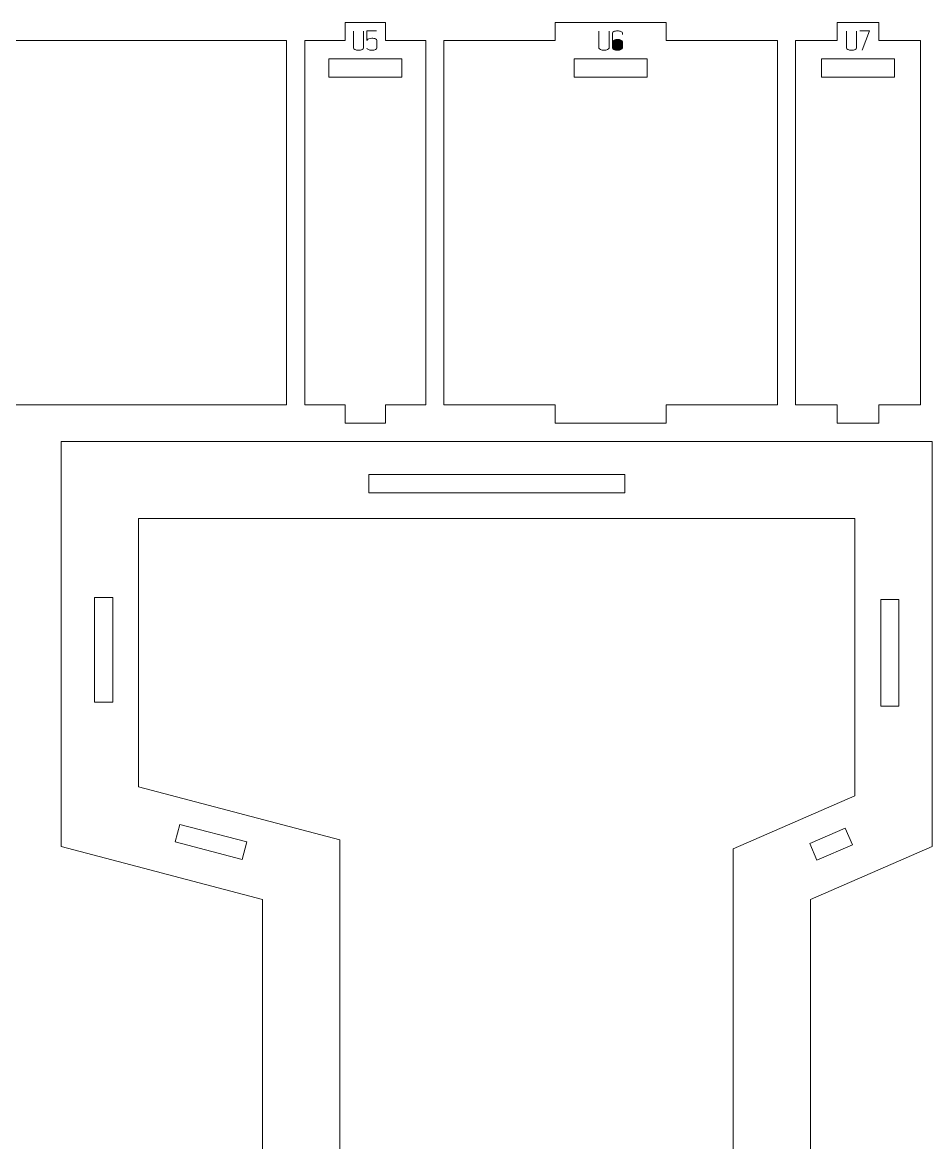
# Model space of a CAD drawing. Header units: centimetres. Extents: x -250 to 250, y -508 to 508.
# Drawn here: x 44.64 to 59.59, y -153.66 to -135.21 of the extents above; entities that cross this region are included whole.
import ezdxf

# ---------------------------------------------------------------- set-up
doc = ezdxf.new("R2010")
doc.units = ezdxf.units.CM
doc.header["$MEASUREMENT"] = 0
doc.layers.add('Capa 1', color=7, linetype='Continuous')

msp = doc.modelspace()

# ---------------------------------------------------------------- hatches: boundary and pattern name
at = {"layer": 'Capa 1', "true_color": 0x3e4095}
h = msp.add_hatch(color=175, dxfattribs=at)
edge = h.paths.add_edge_path()
edge.add_spline(control_points=[(50.26171, -135.62762), (50.26171, -135.6374), (50.25384, -135.64573), (50.23809, -135.65261), (50.22235, -135.65949), (50.2027, -135.66293), (50.17916, -135.66293), (50.15562, -135.66293), (50.13597, -135.65949), (50.12023, -135.65261), (50.10448, -135.64573), (50.09661, -135.6374), (50.09661, -135.62762), (50.09661, -135.62762), (50.09661, -135.34786), (50.09661, -135.34786), (50.09661, -135.34786), (50.09661, -135.62762), (50.09661, -135.62762), (50.09661, -135.6374), (50.10448, -135.64573), (50.12023, -135.65261), (50.13597, -135.65949), (50.15562, -135.66293), (50.17916, -135.66293), (50.2027, -135.66293), (50.22235, -135.65949), (50.23809, -135.65261), (50.25384, -135.64573), (50.26171, -135.6374), (50.26171, -135.62762), (50.26171, -135.62762), (50.26171, -135.34786), (50.26171, -135.34786), (50.26171, -135.34786), (50.26171, -135.62762), (50.26171, -135.62762)], knot_values=[0, 0, 0, 0, 0.08333333, 0.08333333, 0.08333333, 0.16666667, 0.16666667, 0.16666667, 0.25, 0.25, 0.25, 0.33333333, 0.33333333, 0.33333333, 0.41666667, 0.41666667, 0.41666667, 0.5, 0.5, 0.5, 0.58333333, 0.58333333, 0.58333333, 0.66666667, 0.66666667, 0.66666667, 0.75, 0.75, 0.75, 0.83333333, 0.83333333, 0.83333333, 0.91666667, 0.91666667, 0.91666667, 1, 1, 1, 1], degree=3, periodic=1)
h = msp.add_hatch(color=175, dxfattribs=at)
edge = h.paths.add_edge_path()
edge.add_spline(control_points=[(50.39929, -135.66293), (50.37575, -135.66293), (50.3561, -135.65949), (50.34036, -135.65261), (50.32461, -135.64573), (50.31674, -135.6374), (50.31674, -135.62762), (50.31674, -135.6374), (50.32461, -135.64573), (50.34036, -135.65261), (50.3561, -135.65949), (50.37575, -135.66293), (50.39929, -135.66293), (50.42283, -135.66293), (50.44248, -135.65949), (50.45822, -135.65261), (50.47397, -135.64573), (50.48184, -135.6374), (50.48184, -135.62762), (50.48184, -135.62762), (50.48184, -135.50196), (50.48184, -135.50196), (50.48184, -135.49217), (50.47397, -135.48384), (50.45822, -135.47696), (50.44248, -135.47008), (50.42283, -135.46664), (50.39929, -135.46664), (50.37789, -135.46848), (50.36138, -135.47093), (50.34976, -135.47398), (50.33814, -135.47704), (50.32714, -135.48637), (50.31674, -135.50196), (50.31674, -135.50196), (50.31674, -135.34649), (50.31674, -135.34649), (50.31674, -135.34649), (50.47634, -135.34649), (50.47634, -135.34649), (50.47634, -135.34649), (50.31674, -135.34649), (50.31674, -135.34649), (50.31674, -135.34649), (50.31674, -135.50196), (50.31674, -135.50196), (50.32714, -135.48637), (50.33814, -135.47704), (50.34976, -135.47398), (50.36138, -135.47093), (50.37789, -135.46848), (50.39929, -135.46664), (50.42283, -135.46664), (50.44248, -135.47008), (50.45822, -135.47696), (50.47397, -135.48384), (50.48184, -135.49217), (50.48184, -135.50196), (50.48184, -135.50196), (50.48184, -135.62762), (50.48184, -135.62762), (50.48184, -135.6374), (50.47397, -135.64573), (50.45822, -135.65261), (50.44248, -135.65949), (50.42283, -135.66293), (50.39929, -135.66293)], knot_values=[0, 0, 0, 0, 0.04545455, 0.04545455, 0.04545455, 0.09090909, 0.09090909, 0.09090909, 0.13636364, 0.13636364, 0.13636364, 0.18181818, 0.18181818, 0.18181818, 0.22727273, 0.22727273, 0.22727273, 0.27272727, 0.27272727, 0.27272727, 0.31818182, 0.31818182, 0.31818182, 0.36363636, 0.36363636, 0.36363636, 0.40909091, 0.40909091, 0.40909091, 0.45454545, 0.45454545, 0.45454545, 0.5, 0.5, 0.5, 0.54545455, 0.54545455, 0.54545455, 0.59090909, 0.59090909, 0.59090909, 0.63636364, 0.63636364, 0.63636364, 0.68181818, 0.68181818, 0.68181818, 0.72727273, 0.72727273, 0.72727273, 0.77272727, 0.77272727, 0.77272727, 0.81818182, 0.81818182, 0.81818182, 0.86363636, 0.86363636, 0.86363636, 0.90909091, 0.90909091, 0.90909091, 0.95454545, 0.95454545, 0.95454545, 1, 1, 1, 1], degree=3, periodic=1)
h = msp.add_hatch(color=175, dxfattribs=at)
edge = h.paths.add_edge_path()
edge.add_spline(control_points=[(54.30464, -135.62762), (54.30464, -135.6374), (54.29677, -135.64573), (54.28102, -135.65261), (54.26528, -135.65949), (54.24563, -135.66293), (54.22209, -135.66293), (54.19855, -135.66293), (54.1789, -135.65949), (54.16316, -135.65261), (54.14741, -135.64573), (54.13954, -135.6374), (54.13954, -135.62762), (54.13954, -135.62762), (54.13954, -135.34786), (54.13954, -135.34786), (54.13954, -135.34786), (54.13954, -135.62762), (54.13954, -135.62762), (54.13954, -135.6374), (54.14741, -135.64573), (54.16316, -135.65261), (54.1789, -135.65949), (54.19855, -135.66293), (54.22209, -135.66293), (54.24563, -135.66293), (54.26528, -135.65949), (54.28102, -135.65261), (54.29677, -135.64573), (54.30464, -135.6374), (54.30464, -135.62762), (54.30464, -135.62762), (54.30464, -135.34786), (54.30464, -135.34786), (54.30464, -135.34786), (54.30464, -135.62762), (54.30464, -135.62762)], knot_values=[0, 0, 0, 0, 0.08333333, 0.08333333, 0.08333333, 0.16666667, 0.16666667, 0.16666667, 0.25, 0.25, 0.25, 0.33333333, 0.33333333, 0.33333333, 0.41666667, 0.41666667, 0.41666667, 0.5, 0.5, 0.5, 0.58333333, 0.58333333, 0.58333333, 0.66666667, 0.66666667, 0.66666667, 0.75, 0.75, 0.75, 0.83333333, 0.83333333, 0.83333333, 0.91666667, 0.91666667, 0.91666667, 1, 1, 1, 1], degree=3, periodic=1)
h = msp.add_hatch(color=175, dxfattribs=at)
edge = h.paths.add_edge_path()
edge.add_spline(control_points=[(54.44222, -135.66293), (54.41868, -135.66293), (54.39903, -135.65949), (54.38329, -135.65261), (54.36754, -135.64573), (54.35967, -135.6374), (54.35967, -135.62762), (54.35967, -135.62762), (54.35967, -135.52076), (54.35967, -135.52076), (54.35967, -135.52076), (54.35967, -135.3818), (54.35967, -135.3818), (54.35967, -135.37202), (54.36754, -135.36369), (54.38329, -135.35681), (54.39903, -135.34993), (54.41868, -135.34649), (54.44222, -135.34649), (54.46576, -135.34649), (54.48541, -135.34993), (54.50115, -135.35681), (54.5169, -135.36369), (54.52477, -135.37202), (54.52477, -135.3818), (54.52477, -135.3818), (54.52477, -135.40748), (54.52477, -135.40748), (54.52477, -135.40748), (54.52477, -135.3818), (54.52477, -135.3818), (54.52477, -135.37202), (54.5169, -135.36369), (54.50115, -135.35681), (54.48541, -135.34993), (54.46576, -135.34649), (54.44222, -135.34649), (54.41868, -135.34649), (54.39903, -135.34993), (54.38329, -135.35681), (54.36754, -135.36369), (54.35967, -135.37202), (54.35967, -135.3818), (54.35967, -135.3818), (54.35967, -135.52076), (54.35967, -135.52076), (54.35967, -135.51159), (54.36922, -135.50341), (54.38833, -135.49623), (54.40744, -135.48904), (54.4254, -135.48545), (54.44222, -135.48545), (54.46576, -135.48545), (54.48541, -135.48889), (54.50115, -135.49577), (54.5169, -135.50265), (54.52477, -135.51098), (54.52477, -135.52076), (54.52477, -135.52076), (54.52477, -135.62762), (54.52477, -135.62762), (54.52477, -135.6374), (54.5169, -135.64573), (54.50115, -135.65261), (54.48541, -135.65949), (54.46576, -135.66293), (54.44222, -135.66293)], knot_values=[0, 0, 0, 0, 0.04545455, 0.04545455, 0.04545455, 0.09090909, 0.09090909, 0.09090909, 0.13636364, 0.13636364, 0.13636364, 0.18181818, 0.18181818, 0.18181818, 0.22727273, 0.22727273, 0.22727273, 0.27272727, 0.27272727, 0.27272727, 0.31818182, 0.31818182, 0.31818182, 0.36363636, 0.36363636, 0.36363636, 0.40909091, 0.40909091, 0.40909091, 0.45454545, 0.45454545, 0.45454545, 0.5, 0.5, 0.5, 0.54545455, 0.54545455, 0.54545455, 0.59090909, 0.59090909, 0.59090909, 0.63636364, 0.63636364, 0.63636364, 0.68181818, 0.68181818, 0.68181818, 0.72727273, 0.72727273, 0.72727273, 0.77272727, 0.77272727, 0.77272727, 0.81818182, 0.81818182, 0.81818182, 0.86363636, 0.86363636, 0.86363636, 0.90909091, 0.90909091, 0.90909091, 0.95454545, 0.95454545, 0.95454545, 1, 1, 1, 1], degree=3, periodic=1)
h = msp.add_hatch(color=175, dxfattribs=at)
edge = h.paths.add_edge_path()
edge.add_spline(control_points=[(58.38216, -135.62762), (58.38216, -135.6374), (58.37429, -135.64573), (58.35854, -135.65261), (58.3428, -135.65949), (58.32315, -135.66293), (58.29961, -135.66293), (58.27607, -135.66293), (58.25642, -135.65949), (58.24068, -135.65261), (58.22493, -135.64573), (58.21706, -135.6374), (58.21706, -135.62762), (58.21706, -135.62762), (58.21706, -135.34786), (58.21706, -135.34786), (58.21706, -135.34786), (58.21706, -135.62762), (58.21706, -135.62762), (58.21706, -135.6374), (58.22493, -135.64573), (58.24068, -135.65261), (58.25642, -135.65949), (58.27607, -135.66293), (58.29961, -135.66293), (58.32315, -135.66293), (58.3428, -135.65949), (58.35854, -135.65261), (58.37429, -135.64573), (58.38216, -135.6374), (58.38216, -135.62762), (58.38216, -135.62762), (58.38216, -135.34786), (58.38216, -135.34786), (58.38216, -135.34786), (58.38216, -135.62762), (58.38216, -135.62762)], knot_values=[0, 0, 0, 0, 0.08333333, 0.08333333, 0.08333333, 0.16666667, 0.16666667, 0.16666667, 0.25, 0.25, 0.25, 0.33333333, 0.33333333, 0.33333333, 0.41666667, 0.41666667, 0.41666667, 0.5, 0.5, 0.5, 0.58333333, 0.58333333, 0.58333333, 0.66666667, 0.66666667, 0.66666667, 0.75, 0.75, 0.75, 0.83333333, 0.83333333, 0.83333333, 0.91666667, 0.91666667, 0.91666667, 1, 1, 1, 1], degree=3, periodic=1)
h = msp.add_hatch(color=175, dxfattribs=at)
edge = h.paths.add_edge_path()
edge.add_spline(control_points=[(58.47571, -135.66293), (58.47571, -135.66293), (58.59679, -135.34649), (58.59679, -135.34649), (58.59679, -135.34649), (58.43719, -135.34649), (58.43719, -135.34649), (58.43719, -135.34649), (58.59679, -135.34649), (58.59679, -135.34649), (58.59679, -135.34649), (58.47571, -135.66293), (58.47571, -135.66293)], knot_values=[0, 0, 0, 0, 0.25, 0.25, 0.25, 0.5, 0.5, 0.5, 0.75, 0.75, 0.75, 1, 1, 1, 1], degree=3, periodic=1)
h = msp.add_hatch(color=175, dxfattribs=at)
edge = h.paths.add_edge_path()
edge.add_spline(control_points=[(54.35967, -135.62762), (54.35967, -135.6374), (54.36754, -135.64573), (54.38329, -135.65261), (54.39903, -135.65949), (54.41868, -135.66293), (54.44222, -135.66293), (54.46576, -135.66293), (54.48541, -135.65949), (54.50115, -135.65261), (54.5169, -135.64573), (54.52477, -135.6374), (54.52477, -135.62762), (54.52477, -135.62762), (54.52477, -135.52076), (54.52477, -135.52076), (54.52477, -135.51098), (54.5169, -135.50265), (54.50115, -135.49577), (54.48541, -135.48889), (54.46576, -135.48545), (54.44222, -135.48545), (54.4254, -135.48545), (54.40744, -135.48904), (54.38833, -135.49623), (54.36922, -135.50341), (54.35967, -135.51159), (54.35967, -135.52076), (54.35967, -135.52076), (54.35967, -135.62762), (54.35967, -135.62762)], knot_values=[0, 0, 0, 0, 0.1, 0.1, 0.1, 0.2, 0.2, 0.2, 0.3, 0.3, 0.3, 0.4, 0.4, 0.4, 0.5, 0.5, 0.5, 0.6, 0.6, 0.6, 0.7, 0.7, 0.7, 0.8, 0.8, 0.8, 0.9, 0.9, 0.9, 1, 1, 1, 1], degree=3, periodic=1)

# ---------------------------------------------------------------- linework, layer by layer
at = {"layer": 'Capa 1', "color": 240, "lineweight": 20}
for points, knots in [([(33.85661, -135.50573), (33.85661, -135.50573), (33.85661, -141.50573), (33.85661, -141.50573), (33.85661, -141.50573), (38.90204, -141.50573), (38.90204, -141.50573), (38.90204, -141.50573), (38.90204, -141.80573), (38.90204, -141.80573), (38.90204, -141.80573), (43.94747, -141.80573), (43.94747, -141.80573), (43.94747, -141.80573), (43.94747, -141.50573), (43.94747, -141.50573), (43.94747, -141.50573), (48.9929, -141.50573), (48.9929, -141.50573), (48.9929, -141.50573), (48.9929, -135.50573), (48.9929, -135.50573), (48.9929, -135.50573), (43.94747, -135.50573), (43.94747, -135.50573), (43.94747, -135.50573), (43.94747, -135.20573), (43.94747, -135.20573), (43.94747, -135.20573), (38.90204, -135.20573), (38.90204, -135.20573), (38.90204, -135.20573), (38.90204, -135.50573), (38.90204, -135.50573), (38.90204, -135.50573), (33.85661, -135.50573), (33.85661, -135.50573)], [0, 0, 0, 0, 0.08333333, 0.08333333, 0.08333333, 0.16666667, 0.16666667, 0.16666667, 0.25, 0.25, 0.25, 0.33333333, 0.33333333, 0.33333333, 0.41666667, 0.41666667, 0.41666667, 0.5, 0.5, 0.5, 0.58333333, 0.58333333, 0.58333333, 0.66666667, 0.66666667, 0.66666667, 0.75, 0.75, 0.75, 0.83333333, 0.83333333, 0.83333333, 0.91666667, 0.91666667, 0.91666667, 1, 1, 1, 1]), ([(49.2929, -135.50573), (49.2929, -135.50573), (49.2929, -141.50573), (49.2929, -141.50573), (49.2929, -141.50573), (49.95711, -141.50573), (49.95711, -141.50573), (49.95711, -141.50573), (49.95711, -141.80573), (49.95711, -141.80573), (49.95711, -141.80573), (50.62133, -141.80573), (50.62133, -141.80573), (50.62133, -141.80573), (50.62133, -141.50573), (50.62133, -141.50573), (50.62133, -141.50573), (51.28555, -141.50573), (51.28555, -141.50573), (51.28555, -141.50573), (51.28555, -135.50573), (51.28555, -135.50573), (51.28555, -135.50573), (50.62133, -135.50573), (50.62133, -135.50573), (50.62133, -135.50573), (50.62133, -135.20573), (50.62133, -135.20573), (50.62133, -135.20573), (49.95711, -135.20573), (49.95711, -135.20573), (49.95711, -135.20573), (49.95711, -135.50573), (49.95711, -135.50573), (49.95711, -135.50573), (49.2929, -135.50573), (49.2929, -135.50573)], [0, 0, 0, 0, 0.08333333, 0.08333333, 0.08333333, 0.16666667, 0.16666667, 0.16666667, 0.25, 0.25, 0.25, 0.33333333, 0.33333333, 0.33333333, 0.41666667, 0.41666667, 0.41666667, 0.5, 0.5, 0.5, 0.58333333, 0.58333333, 0.58333333, 0.66666667, 0.66666667, 0.66666667, 0.75, 0.75, 0.75, 0.83333333, 0.83333333, 0.83333333, 0.91666667, 0.91666667, 0.91666667, 1, 1, 1, 1]), ([(51.58555, -135.50573), (51.58555, -135.50573), (51.58555, -141.50573), (51.58555, -141.50573), (51.58555, -141.50573), (53.41662, -141.50573), (53.41662, -141.50573), (53.41662, -141.50573), (53.41662, -141.80573), (53.41662, -141.80573), (53.41662, -141.80573), (55.2477, -141.80573), (55.2477, -141.80573), (55.2477, -141.80573), (55.2477, -141.50573), (55.2477, -141.50573), (55.2477, -141.50573), (57.07877, -141.50573), (57.07877, -141.50573), (57.07877, -141.50573), (57.07877, -135.50573), (57.07877, -135.50573), (57.07877, -135.50573), (55.2477, -135.50573), (55.2477, -135.50573), (55.2477, -135.50573), (55.2477, -135.20573), (55.2477, -135.20573), (55.2477, -135.20573), (53.41662, -135.20573), (53.41662, -135.20573), (53.41662, -135.20573), (53.41662, -135.50573), (53.41662, -135.50573), (53.41662, -135.50573), (51.58555, -135.50573), (51.58555, -135.50573)], [0, 0, 0, 0, 0.08333333, 0.08333333, 0.08333333, 0.16666667, 0.16666667, 0.16666667, 0.25, 0.25, 0.25, 0.33333333, 0.33333333, 0.33333333, 0.41666667, 0.41666667, 0.41666667, 0.5, 0.5, 0.5, 0.58333333, 0.58333333, 0.58333333, 0.66666667, 0.66666667, 0.66666667, 0.75, 0.75, 0.75, 0.83333333, 0.83333333, 0.83333333, 0.91666667, 0.91666667, 0.91666667, 1, 1, 1, 1]), ([(57.37877, -135.50573), (57.37877, -135.50573), (57.37877, -141.50573), (57.37877, -141.50573), (57.37877, -141.50573), (58.06421, -141.50573), (58.06421, -141.50573), (58.06421, -141.50573), (58.06421, -141.80573), (58.06421, -141.80573), (58.06421, -141.80573), (58.74964, -141.80573), (58.74964, -141.80573), (58.74964, -141.80573), (58.74964, -141.50573), (58.74964, -141.50573), (58.74964, -141.50573), (59.43508, -141.50573), (59.43508, -141.50573), (59.43508, -141.50573), (59.43508, -135.50573), (59.43508, -135.50573), (59.43508, -135.50573), (58.74964, -135.50573), (58.74964, -135.50573), (58.74964, -135.50573), (58.74964, -135.20573), (58.74964, -135.20573), (58.74964, -135.20573), (58.06421, -135.20573), (58.06421, -135.20573), (58.06421, -135.20573), (58.06421, -135.50573), (58.06421, -135.50573), (58.06421, -135.50573), (57.37877, -135.50573), (57.37877, -135.50573)], [0, 0, 0, 0, 0.08333333, 0.08333333, 0.08333333, 0.16666667, 0.16666667, 0.16666667, 0.25, 0.25, 0.25, 0.33333333, 0.33333333, 0.33333333, 0.41666667, 0.41666667, 0.41666667, 0.5, 0.5, 0.5, 0.58333333, 0.58333333, 0.58333333, 0.66666667, 0.66666667, 0.66666667, 0.75, 0.75, 0.75, 0.83333333, 0.83333333, 0.83333333, 0.91666667, 0.91666667, 0.91666667, 1, 1, 1, 1]), ([(49.68923, -136.106), (49.68923, -136.106), (50.88923, -136.106), (50.88923, -136.106), (50.88923, -136.106), (50.88923, -135.806), (50.88923, -135.806), (50.88923, -135.806), (49.68923, -135.806), (49.68923, -135.806), (49.68923, -135.806), (49.68923, -136.106), (49.68923, -136.106)], [0, 0, 0, 0, 0.25, 0.25, 0.25, 0.5, 0.5, 0.5, 0.75, 0.75, 0.75, 1, 1, 1, 1]), ([(53.73216, -136.106), (53.73216, -136.106), (54.93216, -136.106), (54.93216, -136.106), (54.93216, -136.106), (54.93216, -135.806), (54.93216, -135.806), (54.93216, -135.806), (53.73216, -135.806), (53.73216, -135.806), (53.73216, -135.806), (53.73216, -136.106), (53.73216, -136.106)], [0, 0, 0, 0, 0.25, 0.25, 0.25, 0.5, 0.5, 0.5, 0.75, 0.75, 0.75, 1, 1, 1, 1]), ([(57.80693, -136.106), (57.80693, -136.106), (59.00693, -136.106), (59.00693, -136.106), (59.00693, -136.106), (59.00693, -135.806), (59.00693, -135.806), (59.00693, -135.806), (57.80693, -135.806), (57.80693, -135.806), (57.80693, -135.806), (57.80693, -136.106), (57.80693, -136.106)], [0, 0, 0, 0, 0.25, 0.25, 0.25, 0.5, 0.5, 0.5, 0.75, 0.75, 0.75, 1, 1, 1, 1])]:
    msp.add_open_spline(points, degree=3, knots=knots, dxfattribs=at)
at = {"layer": 'Capa 1', "color": 114, "lineweight": 9}
for points, knots in [([(50.26171, -135.62762), (50.26171, -135.6374), (50.25384, -135.64573), (50.23809, -135.65261), (50.22235, -135.65949), (50.2027, -135.66293), (50.17916, -135.66293), (50.15562, -135.66293), (50.13597, -135.65949), (50.12023, -135.65261), (50.10448, -135.64573), (50.09661, -135.6374), (50.09661, -135.62762), (50.09661, -135.62762), (50.09661, -135.34786), (50.09661, -135.34786), (50.09661, -135.34786), (50.09661, -135.62762), (50.09661, -135.62762), (50.09661, -135.6374), (50.10448, -135.64573), (50.12023, -135.65261), (50.13597, -135.65949), (50.15562, -135.66293), (50.17916, -135.66293), (50.2027, -135.66293), (50.22235, -135.65949), (50.23809, -135.65261), (50.25384, -135.64573), (50.26171, -135.6374), (50.26171, -135.62762), (50.26171, -135.62762), (50.26171, -135.34786), (50.26171, -135.34786), (50.26171, -135.34786), (50.26171, -135.62762), (50.26171, -135.62762)], [0, 0, 0, 0, 0.08333333, 0.08333333, 0.08333333, 0.16666667, 0.16666667, 0.16666667, 0.25, 0.25, 0.25, 0.33333333, 0.33333333, 0.33333333, 0.41666667, 0.41666667, 0.41666667, 0.5, 0.5, 0.5, 0.58333333, 0.58333333, 0.58333333, 0.66666667, 0.66666667, 0.66666667, 0.75, 0.75, 0.75, 0.83333333, 0.83333333, 0.83333333, 0.91666667, 0.91666667, 0.91666667, 1, 1, 1, 1]), ([(50.39929, -135.66293), (50.37575, -135.66293), (50.3561, -135.65949), (50.34036, -135.65261), (50.32461, -135.64573), (50.31674, -135.6374), (50.31674, -135.62762), (50.31674, -135.6374), (50.32461, -135.64573), (50.34036, -135.65261), (50.3561, -135.65949), (50.37575, -135.66293), (50.39929, -135.66293), (50.42283, -135.66293), (50.44248, -135.65949), (50.45822, -135.65261), (50.47397, -135.64573), (50.48184, -135.6374), (50.48184, -135.62762), (50.48184, -135.62762), (50.48184, -135.50196), (50.48184, -135.50196), (50.48184, -135.49217), (50.47397, -135.48384), (50.45822, -135.47696), (50.44248, -135.47008), (50.42283, -135.46664), (50.39929, -135.46664), (50.37789, -135.46848), (50.36138, -135.47093), (50.34976, -135.47398), (50.33814, -135.47704), (50.32714, -135.48637), (50.31674, -135.50196), (50.31674, -135.50196), (50.31674, -135.34649), (50.31674, -135.34649), (50.31674, -135.34649), (50.47634, -135.34649), (50.47634, -135.34649), (50.47634, -135.34649), (50.31674, -135.34649), (50.31674, -135.34649), (50.31674, -135.34649), (50.31674, -135.50196), (50.31674, -135.50196), (50.32714, -135.48637), (50.33814, -135.47704), (50.34976, -135.47398), (50.36138, -135.47093), (50.37789, -135.46848), (50.39929, -135.46664), (50.42283, -135.46664), (50.44248, -135.47008), (50.45822, -135.47696), (50.47397, -135.48384), (50.48184, -135.49217), (50.48184, -135.50196), (50.48184, -135.50196), (50.48184, -135.62762), (50.48184, -135.62762), (50.48184, -135.6374), (50.47397, -135.64573), (50.45822, -135.65261), (50.44248, -135.65949), (50.42283, -135.66293), (50.39929, -135.66293)], [0, 0, 0, 0, 0.04545455, 0.04545455, 0.04545455, 0.09090909, 0.09090909, 0.09090909, 0.13636364, 0.13636364, 0.13636364, 0.18181818, 0.18181818, 0.18181818, 0.22727273, 0.22727273, 0.22727273, 0.27272727, 0.27272727, 0.27272727, 0.31818182, 0.31818182, 0.31818182, 0.36363636, 0.36363636, 0.36363636, 0.40909091, 0.40909091, 0.40909091, 0.45454545, 0.45454545, 0.45454545, 0.5, 0.5, 0.5, 0.54545455, 0.54545455, 0.54545455, 0.59090909, 0.59090909, 0.59090909, 0.63636364, 0.63636364, 0.63636364, 0.68181818, 0.68181818, 0.68181818, 0.72727273, 0.72727273, 0.72727273, 0.77272727, 0.77272727, 0.77272727, 0.81818182, 0.81818182, 0.81818182, 0.86363636, 0.86363636, 0.86363636, 0.90909091, 0.90909091, 0.90909091, 0.95454545, 0.95454545, 0.95454545, 1, 1, 1, 1]), ([(54.30464, -135.62762), (54.30464, -135.6374), (54.29677, -135.64573), (54.28102, -135.65261), (54.26528, -135.65949), (54.24563, -135.66293), (54.22209, -135.66293), (54.19855, -135.66293), (54.1789, -135.65949), (54.16316, -135.65261), (54.14741, -135.64573), (54.13954, -135.6374), (54.13954, -135.62762), (54.13954, -135.62762), (54.13954, -135.34786), (54.13954, -135.34786), (54.13954, -135.34786), (54.13954, -135.62762), (54.13954, -135.62762), (54.13954, -135.6374), (54.14741, -135.64573), (54.16316, -135.65261), (54.1789, -135.65949), (54.19855, -135.66293), (54.22209, -135.66293), (54.24563, -135.66293), (54.26528, -135.65949), (54.28102, -135.65261), (54.29677, -135.64573), (54.30464, -135.6374), (54.30464, -135.62762), (54.30464, -135.62762), (54.30464, -135.34786), (54.30464, -135.34786), (54.30464, -135.34786), (54.30464, -135.62762), (54.30464, -135.62762)], [0, 0, 0, 0, 0.08333333, 0.08333333, 0.08333333, 0.16666667, 0.16666667, 0.16666667, 0.25, 0.25, 0.25, 0.33333333, 0.33333333, 0.33333333, 0.41666667, 0.41666667, 0.41666667, 0.5, 0.5, 0.5, 0.58333333, 0.58333333, 0.58333333, 0.66666667, 0.66666667, 0.66666667, 0.75, 0.75, 0.75, 0.83333333, 0.83333333, 0.83333333, 0.91666667, 0.91666667, 0.91666667, 1, 1, 1, 1]), ([(54.44222, -135.66293), (54.41868, -135.66293), (54.39903, -135.65949), (54.38329, -135.65261), (54.36754, -135.64573), (54.35967, -135.6374), (54.35967, -135.62762), (54.35967, -135.62762), (54.35967, -135.52076), (54.35967, -135.52076), (54.35967, -135.52076), (54.35967, -135.3818), (54.35967, -135.3818), (54.35967, -135.37202), (54.36754, -135.36369), (54.38329, -135.35681), (54.39903, -135.34993), (54.41868, -135.34649), (54.44222, -135.34649), (54.46576, -135.34649), (54.48541, -135.34993), (54.50115, -135.35681), (54.5169, -135.36369), (54.52477, -135.37202), (54.52477, -135.3818), (54.52477, -135.3818), (54.52477, -135.40748), (54.52477, -135.40748), (54.52477, -135.40748), (54.52477, -135.3818), (54.52477, -135.3818), (54.52477, -135.37202), (54.5169, -135.36369), (54.50115, -135.35681), (54.48541, -135.34993), (54.46576, -135.34649), (54.44222, -135.34649), (54.41868, -135.34649), (54.39903, -135.34993), (54.38329, -135.35681), (54.36754, -135.36369), (54.35967, -135.37202), (54.35967, -135.3818), (54.35967, -135.3818), (54.35967, -135.52076), (54.35967, -135.52076), (54.35967, -135.51159), (54.36922, -135.50341), (54.38833, -135.49623), (54.40744, -135.48904), (54.4254, -135.48545), (54.44222, -135.48545), (54.46576, -135.48545), (54.48541, -135.48889), (54.50115, -135.49577), (54.5169, -135.50265), (54.52477, -135.51098), (54.52477, -135.52076), (54.52477, -135.52076), (54.52477, -135.62762), (54.52477, -135.62762), (54.52477, -135.6374), (54.5169, -135.64573), (54.50115, -135.65261), (54.48541, -135.65949), (54.46576, -135.66293), (54.44222, -135.66293)], [0, 0, 0, 0, 0.04545455, 0.04545455, 0.04545455, 0.09090909, 0.09090909, 0.09090909, 0.13636364, 0.13636364, 0.13636364, 0.18181818, 0.18181818, 0.18181818, 0.22727273, 0.22727273, 0.22727273, 0.27272727, 0.27272727, 0.27272727, 0.31818182, 0.31818182, 0.31818182, 0.36363636, 0.36363636, 0.36363636, 0.40909091, 0.40909091, 0.40909091, 0.45454545, 0.45454545, 0.45454545, 0.5, 0.5, 0.5, 0.54545455, 0.54545455, 0.54545455, 0.59090909, 0.59090909, 0.59090909, 0.63636364, 0.63636364, 0.63636364, 0.68181818, 0.68181818, 0.68181818, 0.72727273, 0.72727273, 0.72727273, 0.77272727, 0.77272727, 0.77272727, 0.81818182, 0.81818182, 0.81818182, 0.86363636, 0.86363636, 0.86363636, 0.90909091, 0.90909091, 0.90909091, 0.95454545, 0.95454545, 0.95454545, 1, 1, 1, 1]), ([(58.38216, -135.62762), (58.38216, -135.6374), (58.37429, -135.64573), (58.35854, -135.65261), (58.3428, -135.65949), (58.32315, -135.66293), (58.29961, -135.66293), (58.27607, -135.66293), (58.25642, -135.65949), (58.24068, -135.65261), (58.22493, -135.64573), (58.21706, -135.6374), (58.21706, -135.62762), (58.21706, -135.62762), (58.21706, -135.34786), (58.21706, -135.34786), (58.21706, -135.34786), (58.21706, -135.62762), (58.21706, -135.62762), (58.21706, -135.6374), (58.22493, -135.64573), (58.24068, -135.65261), (58.25642, -135.65949), (58.27607, -135.66293), (58.29961, -135.66293), (58.32315, -135.66293), (58.3428, -135.65949), (58.35854, -135.65261), (58.37429, -135.64573), (58.38216, -135.6374), (58.38216, -135.62762), (58.38216, -135.62762), (58.38216, -135.34786), (58.38216, -135.34786), (58.38216, -135.34786), (58.38216, -135.62762), (58.38216, -135.62762)], [0, 0, 0, 0, 0.08333333, 0.08333333, 0.08333333, 0.16666667, 0.16666667, 0.16666667, 0.25, 0.25, 0.25, 0.33333333, 0.33333333, 0.33333333, 0.41666667, 0.41666667, 0.41666667, 0.5, 0.5, 0.5, 0.58333333, 0.58333333, 0.58333333, 0.66666667, 0.66666667, 0.66666667, 0.75, 0.75, 0.75, 0.83333333, 0.83333333, 0.83333333, 0.91666667, 0.91666667, 0.91666667, 1, 1, 1, 1]), ([(58.47571, -135.66293), (58.47571, -135.66293), (58.59679, -135.34649), (58.59679, -135.34649), (58.59679, -135.34649), (58.43719, -135.34649), (58.43719, -135.34649), (58.43719, -135.34649), (58.59679, -135.34649), (58.59679, -135.34649), (58.59679, -135.34649), (58.47571, -135.66293), (58.47571, -135.66293)], [0, 0, 0, 0, 0.25, 0.25, 0.25, 0.5, 0.5, 0.5, 0.75, 0.75, 0.75, 1, 1, 1, 1]), ([(54.35967, -135.62762), (54.35967, -135.6374), (54.36754, -135.64573), (54.38329, -135.65261), (54.39903, -135.65949), (54.41868, -135.66293), (54.44222, -135.66293), (54.46576, -135.66293), (54.48541, -135.65949), (54.50115, -135.65261), (54.5169, -135.64573), (54.52477, -135.6374), (54.52477, -135.62762), (54.52477, -135.62762), (54.52477, -135.52076), (54.52477, -135.52076), (54.52477, -135.51098), (54.5169, -135.50265), (54.50115, -135.49577), (54.48541, -135.48889), (54.46576, -135.48545), (54.44222, -135.48545), (54.4254, -135.48545), (54.40744, -135.48904), (54.38833, -135.49623), (54.36922, -135.50341), (54.35967, -135.51159), (54.35967, -135.52076), (54.35967, -135.52076), (54.35967, -135.62762), (54.35967, -135.62762)], [0, 0, 0, 0, 0.1, 0.1, 0.1, 0.2, 0.2, 0.2, 0.3, 0.3, 0.3, 0.4, 0.4, 0.4, 0.5, 0.5, 0.5, 0.6, 0.6, 0.6, 0.7, 0.7, 0.7, 0.8, 0.8, 0.8, 0.9, 0.9, 0.9, 1, 1, 1, 1])]:
    msp.add_open_spline(points, degree=3, knots=knots, dxfattribs=at)
at = {"layer": 'Capa 1', "color": 240, "lineweight": 9}
for points, knots in [([(77.11326, -142.10573), (77.11326, -142.10573), (77.11326, -148.77723), (77.11326, -148.77723), (77.11326, -148.77723), (73.79932, -149.64932), (73.79932, -149.64932), (73.79932, -149.64932), (73.79932, -167.87603), (73.79932, -167.87603), (73.79932, -167.87603), (68.74119, -172.10568), (68.74119, -172.10568), (68.74119, -172.10568), (53.69761, -172.10568), (53.69761, -172.10568), (53.69761, -172.10568), (48.59588, -167.87603), (48.59588, -167.87603), (48.59588, -167.87603), (48.59588, -149.64932), (48.59588, -149.64932), (48.59588, -149.64932), (45.28193, -148.77723), (45.28193, -148.77723), (45.28193, -148.77723), (45.28193, -142.10573), (45.28193, -142.10573), (45.28193, -142.10573), (59.62783, -142.10573), (59.62783, -142.10573), (59.62783, -142.10573), (59.62783, -148.77723), (59.62783, -148.77723), (59.62783, -148.77723), (57.62202, -149.64932), (57.62202, -149.64932), (57.62202, -149.64932), (57.62202, -164.12604), (57.62202, -164.12604), (57.62202, -164.12604), (58.79935, -165.12894), (58.79935, -165.12894), (58.79935, -165.12894), (63.85748, -165.12894), (63.85748, -165.12894), (63.85748, -165.12894), (64.99119, -164.12604), (64.99119, -164.12604), (64.99119, -164.12604), (64.99119, -149.64932), (64.99119, -149.64932), (64.99119, -149.64932), (63.02899, -148.77723), (63.02899, -148.77723), (63.02899, -148.77723), (63.02899, -142.10573), (63.02899, -142.10573), (63.02899, -142.10573), (77.11326, -142.10573), (77.11326, -142.10573)], [0, 0, 0, 0, 0.05, 0.05, 0.05, 0.1, 0.1, 0.1, 0.15, 0.15, 0.15, 0.2, 0.2, 0.2, 0.25, 0.25, 0.25, 0.3, 0.3, 0.3, 0.35, 0.35, 0.35, 0.4, 0.4, 0.4, 0.45, 0.45, 0.45, 0.5, 0.5, 0.5, 0.55, 0.55, 0.55, 0.6, 0.6, 0.6, 0.65, 0.65, 0.65, 0.7, 0.7, 0.7, 0.75, 0.75, 0.75, 0.8, 0.8, 0.8, 0.85, 0.85, 0.85, 0.9, 0.9, 0.9, 0.95, 0.95, 0.95, 1, 1, 1, 1]), ([(50.34674, -142.95426), (50.34674, -142.95426), (54.56302, -142.95426), (54.56302, -142.95426), (54.56302, -142.95426), (54.56302, -142.65426), (54.56302, -142.65426), (54.56302, -142.65426), (50.34674, -142.65426), (50.34674, -142.65426), (50.34674, -142.65426), (50.34674, -142.95426), (50.34674, -142.95426)], [0, 0, 0, 0, 0.25, 0.25, 0.25, 0.5, 0.5, 0.5, 0.75, 0.75, 0.75, 1, 1, 1, 1]), ([(75.84047, -143.37852), (75.84047, -143.37852), (64.30178, -143.37852), (64.30178, -143.37852), (64.30178, -143.37852), (64.30178, -147.95008), (64.30178, -147.95008), (64.30178, -147.95008), (66.26398, -148.82217), (66.26398, -148.82217), (66.26398, -148.82217), (66.26398, -164.69944), (66.26398, -164.69944), (66.26398, -164.69944), (64.33965, -166.40173), (64.33965, -166.40173), (64.33965, -166.40173), (58.33073, -166.40173), (58.33073, -166.40173), (58.33073, -166.40173), (56.34923, -164.7138), (56.34923, -164.7138), (56.34923, -164.7138), (56.34923, -148.81482), (56.34923, -148.81482), (56.34923, -148.81482), (58.35504, -147.94273), (58.35504, -147.94273), (58.35504, -147.94273), (58.35504, -143.37852), (58.35504, -143.37852), (58.35504, -143.37852), (46.55472, -143.37852), (46.55472, -143.37852), (46.55472, -143.37852), (46.55472, -147.79605), (46.55472, -147.79605), (46.55472, -147.79605), (49.86867, -148.66814), (49.86867, -148.66814), (49.86867, -148.66814), (49.86867, -167.27793), (49.86867, -167.27793), (49.86867, -167.27793), (54.15661, -170.83289), (54.15661, -170.83289), (54.15661, -170.83289), (68.27916, -170.83289), (68.27916, -170.83289), (68.27916, -170.83289), (72.52653, -167.2812), (72.52653, -167.2812), (72.52653, -167.2812), (72.52653, -148.66814), (72.52653, -148.66814), (72.52653, -148.66814), (75.84047, -147.79605), (75.84047, -147.79605), (75.84047, -147.79605), (75.84047, -143.37852), (75.84047, -143.37852)], [0, 0, 0, 0, 0.05, 0.05, 0.05, 0.1, 0.1, 0.1, 0.15, 0.15, 0.15, 0.2, 0.2, 0.2, 0.25, 0.25, 0.25, 0.3, 0.3, 0.3, 0.35, 0.35, 0.35, 0.4, 0.4, 0.4, 0.45, 0.45, 0.45, 0.5, 0.5, 0.5, 0.55, 0.55, 0.55, 0.6, 0.6, 0.6, 0.65, 0.65, 0.65, 0.7, 0.7, 0.7, 0.75, 0.75, 0.75, 0.8, 0.8, 0.8, 0.85, 0.85, 0.85, 0.9, 0.9, 0.9, 0.95, 0.95, 0.95, 1, 1, 1, 1]), ([(46.13046, -146.40016), (46.13046, -146.40016), (46.13046, -144.67721), (46.13046, -144.67721), (46.13046, -144.67721), (45.83046, -144.67721), (45.83046, -144.67721), (45.83046, -144.67721), (45.83046, -146.40016), (45.83046, -146.40016), (45.83046, -146.40016), (46.13046, -146.40016), (46.13046, -146.40016)], [0, 0, 0, 0, 0.25, 0.25, 0.25, 0.5, 0.5, 0.5, 0.75, 0.75, 0.75, 1, 1, 1, 1]), ([(58.7793, -144.7098), (58.7793, -144.7098), (58.7793, -146.46535), (58.7793, -146.46535), (58.7793, -146.46535), (59.0793, -146.46535), (59.0793, -146.46535), (59.0793, -146.46535), (59.0793, -144.7098), (59.0793, -144.7098), (59.0793, -144.7098), (58.7793, -144.7098), (58.7793, -144.7098)], [0, 0, 0, 0, 0.25, 0.25, 0.25, 0.5, 0.5, 0.5, 0.75, 0.75, 0.75, 1, 1, 1, 1]), ([(48.33976, -148.7045), (48.33976, -148.7045), (47.23511, -148.41381), (47.23511, -148.41381), (47.23511, -148.41381), (47.15876, -148.70393), (47.15876, -148.70393), (47.15876, -148.70393), (48.26341, -148.99463), (48.26341, -148.99463), (48.26341, -148.99463), (48.33976, -148.7045), (48.33976, -148.7045)], [0, 0, 0, 0, 0.25, 0.25, 0.25, 0.5, 0.5, 0.5, 0.75, 0.75, 0.75, 1, 1, 1, 1]), ([(58.1948, -148.47502), (58.1948, -148.47502), (57.6103, -148.72915), (57.6103, -148.72915), (57.6103, -148.72915), (57.72991, -149.00427), (57.72991, -149.00427), (57.72991, -149.00427), (58.31442, -148.75014), (58.31442, -148.75014), (58.31442, -148.75014), (58.1948, -148.47502), (58.1948, -148.47502)], [0, 0, 0, 0, 0.25, 0.25, 0.25, 0.5, 0.5, 0.5, 0.75, 0.75, 0.75, 1, 1, 1, 1])]:
    msp.add_open_spline(points, degree=3, knots=knots, dxfattribs=at)

doc.saveas('drawing.dxf')
